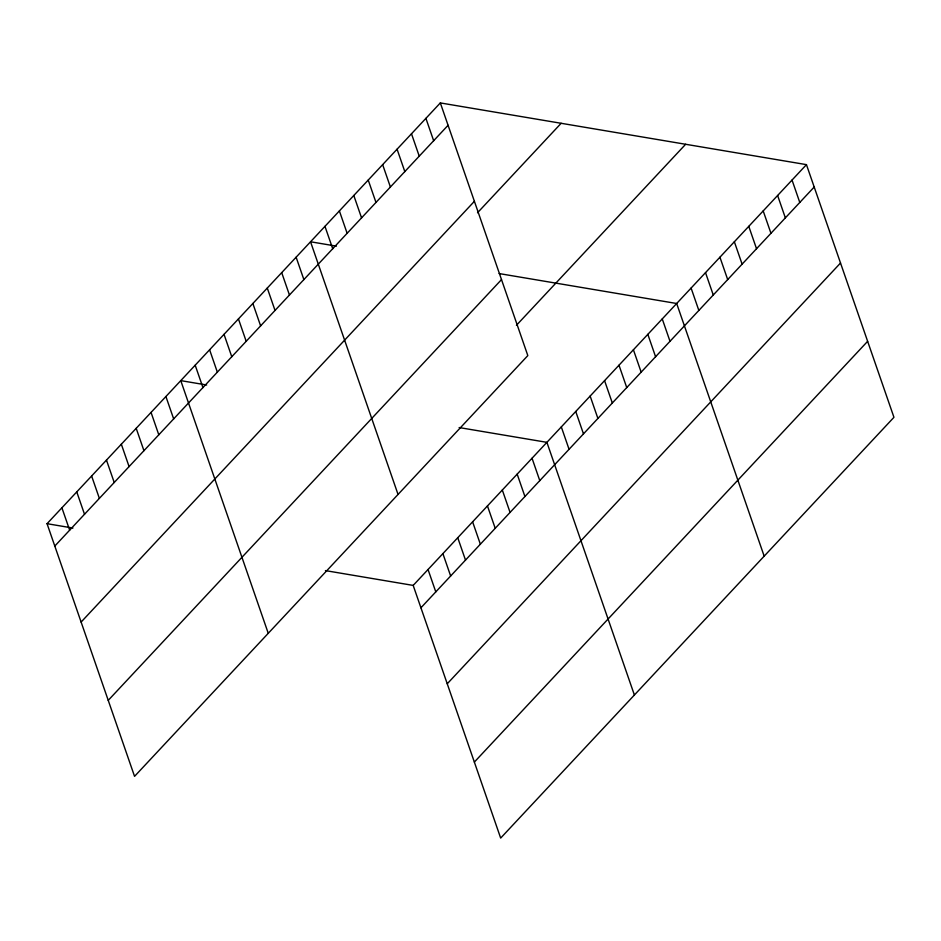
<?xml version="1.0" encoding="UTF-8"?>
<svg xmlns="http://www.w3.org/2000/svg" width="941" height="941" viewBox="0 0 941 941"><rect width="100%" height="100%" fill="white"/><g stroke="black" fill="none" stroke-linecap="round" stroke-linejoin="round"><path stroke-width="1.41" d="M440.329 102.922L527.819 355.592L134.551 776.36L47.05 523.69L440.329 102.922L806.449 164.64L893.95 417.31L500.671 838.078L413.181 585.408L325.445 570.611M54.801 546.062L448.069 125.306M81.114 622.06L474.393 201.303M477.51 212.772L561.142 123.295M108.227 700.363L501.506 279.595M516.433 325.292L685.636 144.279M413.181 585.408L806.449 164.64M420.933 607.78L814.2 187.024M447.246 683.778L840.525 263.01M474.358 762.081L867.637 341.312M336.431 246.142L310.542 241.778L398.043 494.448M499.142 273.572L676.673 303.496L764.174 556.166M206.655 384.998L180.766 380.623L268.256 633.305M459.149 427.555L546.897 442.341L634.387 695.011M47.05 523.69L72.939 528.054M792.04 180.072L799.779 202.444M777.619 195.493L785.359 217.877M763.198 210.925L770.95 233.297M748.777 226.358L756.529 248.73M734.356 241.778L742.108 264.162M719.936 257.211L727.687 279.583M705.515 272.631L713.266 295.015M691.094 288.064L698.845 310.448M662.252 318.917L670.004 341.301M647.831 334.349L655.583 356.733M633.411 349.781L641.162 372.154M618.99 365.202L626.741 387.586M604.569 380.635L612.32 403.007M590.148 396.055L597.9 418.439M575.739 411.488L583.479 433.872M561.318 426.92L569.058 449.292M425.908 118.354L433.66 140.727M532.041 458.243L539.781 480.616M411.488 133.775L419.239 156.159M517.174 474.135L524.925 496.519M397.067 149.207L404.818 171.591M502.318 490.026L510.069 512.41M382.646 164.64L390.397 187.012M487.462 505.929L495.213 528.301M368.225 180.06L375.977 202.444M472.605 521.82L480.357 544.204M353.804 195.493L361.556 217.865M457.749 537.723L465.501 560.095M339.383 210.925L347.135 233.297M442.893 553.614L450.645 575.998M324.963 226.346L332.714 248.73M428.037 569.505L435.789 591.889M296.121 257.199L303.872 279.583M281.7 272.631L289.452 295.015M267.279 288.064L275.031 310.436M252.858 303.484L260.61 325.868M238.449 318.917L246.189 341.301M224.029 334.349L231.768 356.721M209.608 349.77L217.347 372.154M195.187 365.202L202.938 387.574M165.91 396.526L173.662 418.898M151.054 412.417L158.794 434.801M136.198 428.32L143.938 450.692M121.33 444.211L129.082 466.595M106.474 460.102L114.226 482.486M91.618 476.005L99.37 498.377M76.762 491.896L84.514 514.28M61.906 507.799L69.658 530.171"/></g></svg>
